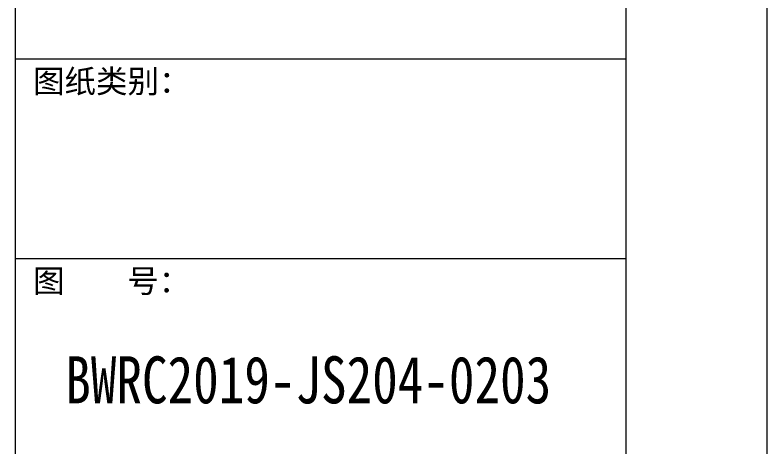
# Model space of a CAD drawing. Header units: millimetres. Extents: x 130143 to 328923, y 19139 to 134795.
# Drawn here: x 240799 to 247199, y 29975 to 33649 of the extents above; entities that cross this region are included whole.
import ezdxf

# ---------------------------------------------------------------- set-up
doc = ezdxf.new("R2010")
doc.units = ezdxf.units.MM
doc.header["$LTSCALE"] = 10
doc.layers.add('邦威智能化', color=7, linetype='Continuous', lineweight=18)
doc.styles.get("Standard").update_dxf_attribs({"font": 'arial.ttf'})
doc.styles.add('仿宋体', font='', dxfattribs={"width": 0.8})
doc.styles.get('仿宋体').set_extended_font_data('宋体')

# ---------------------------------------------------------------- blocks, each defined once
blk = doc.blocks.new('图框')
for p, q in [((34698.4, 589.7), (34698.4, -29110.3)), ((34698.4, -12586.7), (41198.4, -12586.7)), ((34698.4, -14710), (41198.4, -14710))]:
    blk.add_line(p, q)
for points in [[(-2301.6, 1739.7), (42698.4, 1739.7), (42698.4, -30260.3), (-2301.6, -30260.3)], [(-801.6, 589.7), (41198.4, 589.7), (41198.4, -29110.3), (-801.6, -29110.3)]]:
    blk.add_lwpolyline(points, close=True)
for s, p in [('图纸类别：', (34889.6, -12950.3)), ('图       号：', (34889.6, -15073.6))]:
    blk.add_text(s, height=245.65).set_placement(p)

msp = doc.modelspace()

# ---------------------------------------------------------------- block references
at = {"layer": '邦威智能化', "xscale": 0.8000000000029104, "yscale": 0.7999999999992724, "zscale": 0.8}
msp.add_blockref('图框', (213040.53592, 43347.2057, 0), dxfattribs=at)

# ---------------------------------------------------------------- texts
at = {"layer": '邦威智能化', "color": 0, "insert": (241226.76643, 30339.13315, 0), "char_height": 400, "width": 6746.6666667, "attachment_point": 7, "style": '仿宋体'}
msp.add_mtext('BWRC2019-JS204-0203', dxfattribs=at)

doc.saveas('drawing.dxf')
